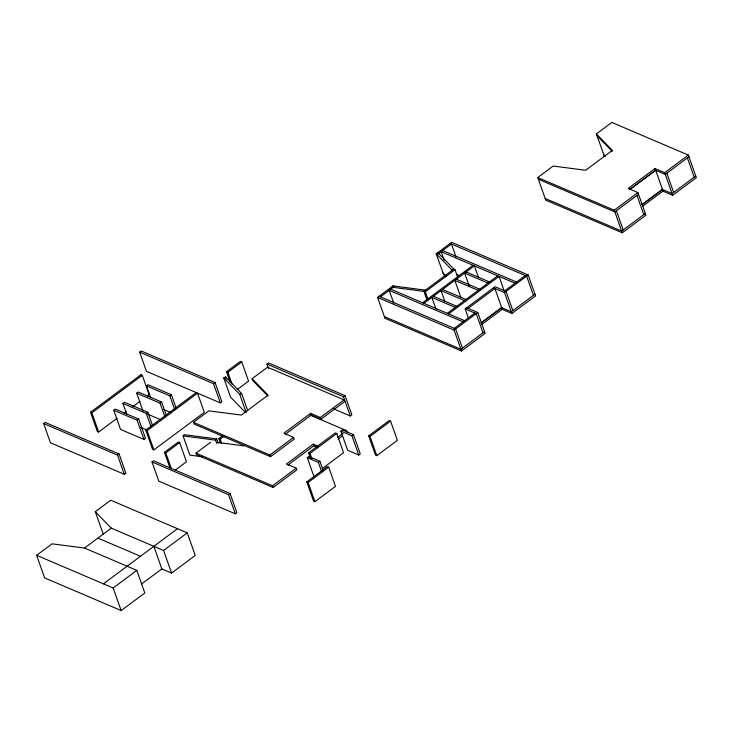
<?xml version="1.0" encoding="UTF-8"?>
<svg xmlns="http://www.w3.org/2000/svg" width="733" height="733" viewBox="0 0 733 733"><rect width="100%" height="100%" fill="white"/><g stroke="black" fill="none" stroke-linecap="round" stroke-linejoin="round"><path stroke-width="1.1" d="M202.207 456.741L189.902 455.147L183.103 435.943L184.212 434.678L216.656 438.893L218.168 443.163M183.103 435.943L215.548 440.157L216.656 438.893M380.464 296.838L394.354 286.502L393.016 285.934L391.917 287.199L424.352 291.413L425.461 290.149L393.016 285.934L377.587 297.415L384.99 318.314L461.497 350.979L485.164 333.378L477.76 312.478L466.692 307.759M43.65 423.555L45.189 422.41L119.039 453.938L125.838 473.142L124.298 474.288L50.449 442.759L43.65 423.555L117.5 455.083L124.298 474.288M139.655 352.133L141.203 350.988L215.053 382.516L221.852 401.721L220.303 402.866L146.463 371.338L139.655 352.133L213.505 383.661L220.303 402.866M116.996 418.378L98.662 432.021L97.333 431.453L90.535 412.248L140.956 374.737L142.284 375.305L149.083 394.51L147.251 395.875M90.535 412.248L91.863 412.816L142.284 375.305M113.762 410.242L115.31 409.096L138.674 419.074L145.473 438.27L143.934 439.424L120.56 429.446L113.762 410.242L137.135 420.22L143.934 439.424M126.708 414.09L122.933 403.425L124.473 402.27L147.846 412.248L152.372 425.058M143.127 411.314L136.704 393.181L138.244 392.027L161.617 402.005L166.144 414.805M150.641 397.634L146.49 385.897L148.029 384.752L171.403 394.73L176.314 408.593M124.335 412.926L126.168 411.561M132.581 406.788L139.921 401.327M137.135 420.22L138.674 419.074M122.933 403.425L146.298 413.403L147.846 412.248M136.704 393.181L160.069 403.159L161.617 402.005M146.49 385.897L169.854 395.875L171.403 394.73M145.766 430.115L147.095 430.683L197.516 393.172L204.315 412.377L153.903 449.888L152.565 449.32L145.766 430.115L196.187 392.604M230.327 382.36L226.552 371.695L240.442 361.36L241.771 361.928L248.569 381.133L237.327 389.498M226.552 371.695L227.881 372.263L241.771 361.928M117.5 455.083L119.039 453.938M213.505 383.661L215.053 382.516M268.48 368.36L266.968 364.099L268.516 362.945L345.023 395.618L351.822 414.814L350.282 415.968L333.515 408.803M193.448 422.336L208.887 410.856L241.322 415.061L268.076 395.16L252.097 378.704L267.536 367.224L344.043 399.888L344.638 401.583L320.972 419.184L311.241 415.034L310.636 413.339L283.882 433.24L293.621 437.39L294.226 439.085L270.559 456.696L194.053 424.031L193.448 422.336L269.955 455.001L270.559 456.696M170.12 468.332L164.449 452.334L178.339 441.999L179.667 442.567L186.475 461.772L175.224 470.137M152.006 461.955L153.545 460.81L230.052 493.474L236.86 512.679L235.311 513.824L158.804 481.16L152.006 461.955L228.513 494.619L235.311 513.824M164.449 452.334L165.777 452.902L179.667 442.567M672.683 195.29L664.684 172.695L654.945 168.544L628.19 188.445L637.93 192.596L645.929 215.19L622.262 232.792L545.755 200.127L537.756 177.542L553.186 166.052L585.63 170.267L612.385 150.366L596.405 133.91L611.844 122.429L688.351 155.094L696.35 177.679L672.683 195.29L662.944 191.13L662.348 189.435L641.833 204.699M445.16 276.249L443.639 274.683L436.236 253.792L451.675 242.311L528.181 274.976L535.576 295.866L511.918 313.477L502.178 309.317L501.574 307.622L481.068 322.877M36.65 555.321L52.089 543.831L84.524 548.046L136.824 570.375L144.822 592.97L121.156 610.571L44.649 577.906L36.65 555.321L113.157 587.985L121.156 610.571M103.298 534.275L95.299 511.689L110.738 500.208L187.245 532.873L195.244 555.458L171.577 573.069L161.837 568.909L153.838 546.323M318.085 446.205L313.211 444.125L286.466 464.026L296.196 468.185L296.801 469.88L273.134 487.482L196.627 454.817L196.023 453.122L210.554 442.32M220.34 442.915L218.828 438.655L222.429 435.97M218.828 438.655L220.157 439.223L223.767 436.538M427 299.788L423.976 291.248L453.69 269.148L455.028 269.717L457.667 277.184M423.976 291.248L425.305 291.816L455.028 269.717M84.524 548.046L111.279 528.145L163.578 550.474L171.577 573.069M422.593 302.784L473.014 265.273M423.921 303.352L474.343 265.841L478.512 277.615M447.295 313.33L497.716 275.819L498.119 276.973M285.375 434.266L311.241 415.034M448.623 313.898L499.045 276.387L504.341 291.34M266.968 364.099L343.475 396.764L345.023 395.618M468.552 318.507L465.153 308.905L494.986 286.704L506.054 291.432L512.862 310.636M269.955 455.001L293.621 437.39M310.636 413.339L320.376 417.489L344.043 399.888M468.158 308.382L494.912 288.481L501.72 307.686L481.205 322.941M629.684 189.471L655.549 170.239L654.945 168.544M629.821 189.535L655.687 170.294L662.485 189.499L641.98 204.754M103.426 583.825L177.505 528.713M228.513 494.619L230.052 493.474M454.304 328.366L474.883 313.064M504.725 290.864L525.304 275.553M537.756 177.542L614.263 210.206L637.93 192.596M664.684 172.695L688.351 155.094M377.587 297.415L454.094 330.088L477.76 312.478M493.446 287.858L504.515 292.577L528.181 274.976M638.535 194.291L614.868 211.901L538.352 179.237M688.947 156.789L665.28 174.39L655.22 170.093M113.157 587.985L136.824 570.375M163.578 550.474L187.245 532.873M287.95 465.061L313.816 445.82L316.738 447.066M310.444 458.143L308.556 452.811L335.311 432.91L336.777 433.533L343.575 452.737L322.172 468.662M481.663 324.572L502.178 309.317M308.556 452.811L310.022 453.434L336.777 433.533M642.438 206.385L662.944 191.13M340.872 431.096L342.412 429.95L353.48 434.669L360.279 453.874L358.739 455.028L347.671 450.3L340.872 431.096L351.941 435.823L358.739 455.028M314.072 476.862L307.274 457.658L308.822 456.512L319.881 461.231L322.905 469.771M196.023 453.122L272.529 485.787L296.196 468.185M337.519 437.445L342.98 433.386M141.332 584.164L161.837 568.909M338.115 439.14L342.668 435.759M484.559 331.683L460.892 349.284L384.385 316.619M534.98 294.18L511.313 311.782L501.253 307.484M645.333 213.495L621.666 231.097L545.16 198.432M695.754 175.993L672.088 193.594L662.027 189.297M351.941 435.823L353.48 434.669M307.274 457.658L318.342 462.386L319.881 461.231M306.788 481.902L327.367 466.6L328.696 467.168L335.503 486.364L314.924 501.674L313.587 501.106L306.788 481.902L308.117 482.47L314.924 501.674M368.672 435.869L389.25 420.559L390.579 421.127L397.378 440.331L376.799 455.642L375.47 455.074L368.672 435.869L370 436.437L376.799 455.642M308.117 482.47L328.696 467.168M370 436.437L390.579 421.127M436.236 253.792L438.096 252.848L454.066 269.304L452.215 270.248L436.236 253.792L437.564 254.36L451.455 244.025L456.063 257.017M245.042 412.019L230.583 397.13L223.785 377.926L225.636 376.982L241.615 393.447L247.662 410.517M223.785 377.926L239.764 394.391L241.615 393.447M217.05 442.365L243.897 445.856M450.126 243.457L526.633 276.121L533.441 295.326M442.714 250.53L516.563 282.058M515.015 283.213L441.165 251.676L444.189 260.215M466.142 271.943L489.516 281.921M487.967 283.066L464.603 273.088L469.138 285.888M456.293 274.435L459.408 275.764M456.357 279.218L479.73 289.196M478.191 290.35L454.817 280.373L460.865 297.433M442.585 289.462L465.959 299.44M464.42 300.594L441.046 290.616L444.821 301.281M465.153 308.905L476.221 313.632L483.02 332.828M433.423 296.288L456.787 306.266M455.248 307.411L431.874 297.433L436.034 309.17M390.753 289.187L464.594 320.715M463.054 321.86L389.205 290.332L393.74 303.132M379.126 296.269L455.642 328.934L462.441 348.138M309.931 415.015L346.617 430.674L347.213 432.369M163.45 409.435L170.56 412.477M147.562 414.118L160.774 419.752M140.91 427.394L147.003 429.996M97.901 538.095L140.461 556.274M597.01 135.605L612.22 151.282M603.809 154.8L605.33 156.376M443.034 272.988L446.076 276.13M267.911 396.077L252.702 380.4L252.097 378.704M95.299 511.689L111.279 528.145M687.407 157.934L694.206 177.139M666.828 173.245L673.627 192.449M636.986 195.445L643.785 214.641M596.405 133.91L604.404 156.496M616.407 210.747L623.206 229.951M614.263 210.206L622.262 232.792M504.515 292.577L511.918 313.477M454.094 330.088L461.497 350.979M425.305 291.816L427.953 299.284M424.352 291.413L427.376 299.944M343.475 396.764L350.282 415.968M320.376 417.489L320.972 419.184M313.211 444.125L313.816 445.82M318.342 462.386L321.741 471.979M310.022 453.434L311.91 458.776M272.529 485.787L273.134 487.482M239.764 394.391L246.187 412.523M227.881 372.263L232.04 384M225.636 376.982L226.396 379.117M220.157 439.223L221.668 443.483M215.548 440.157L216.675 443.355M169.854 395.875L174.766 409.747M160.069 403.159L164.98 417.022M140.956 374.737L141.359 375.892M165.777 452.902L171.449 468.9M146.298 413.403L151.209 427.266M147.095 430.683L153.903 449.888M91.863 412.816L98.662 432.021"/></g></svg>
